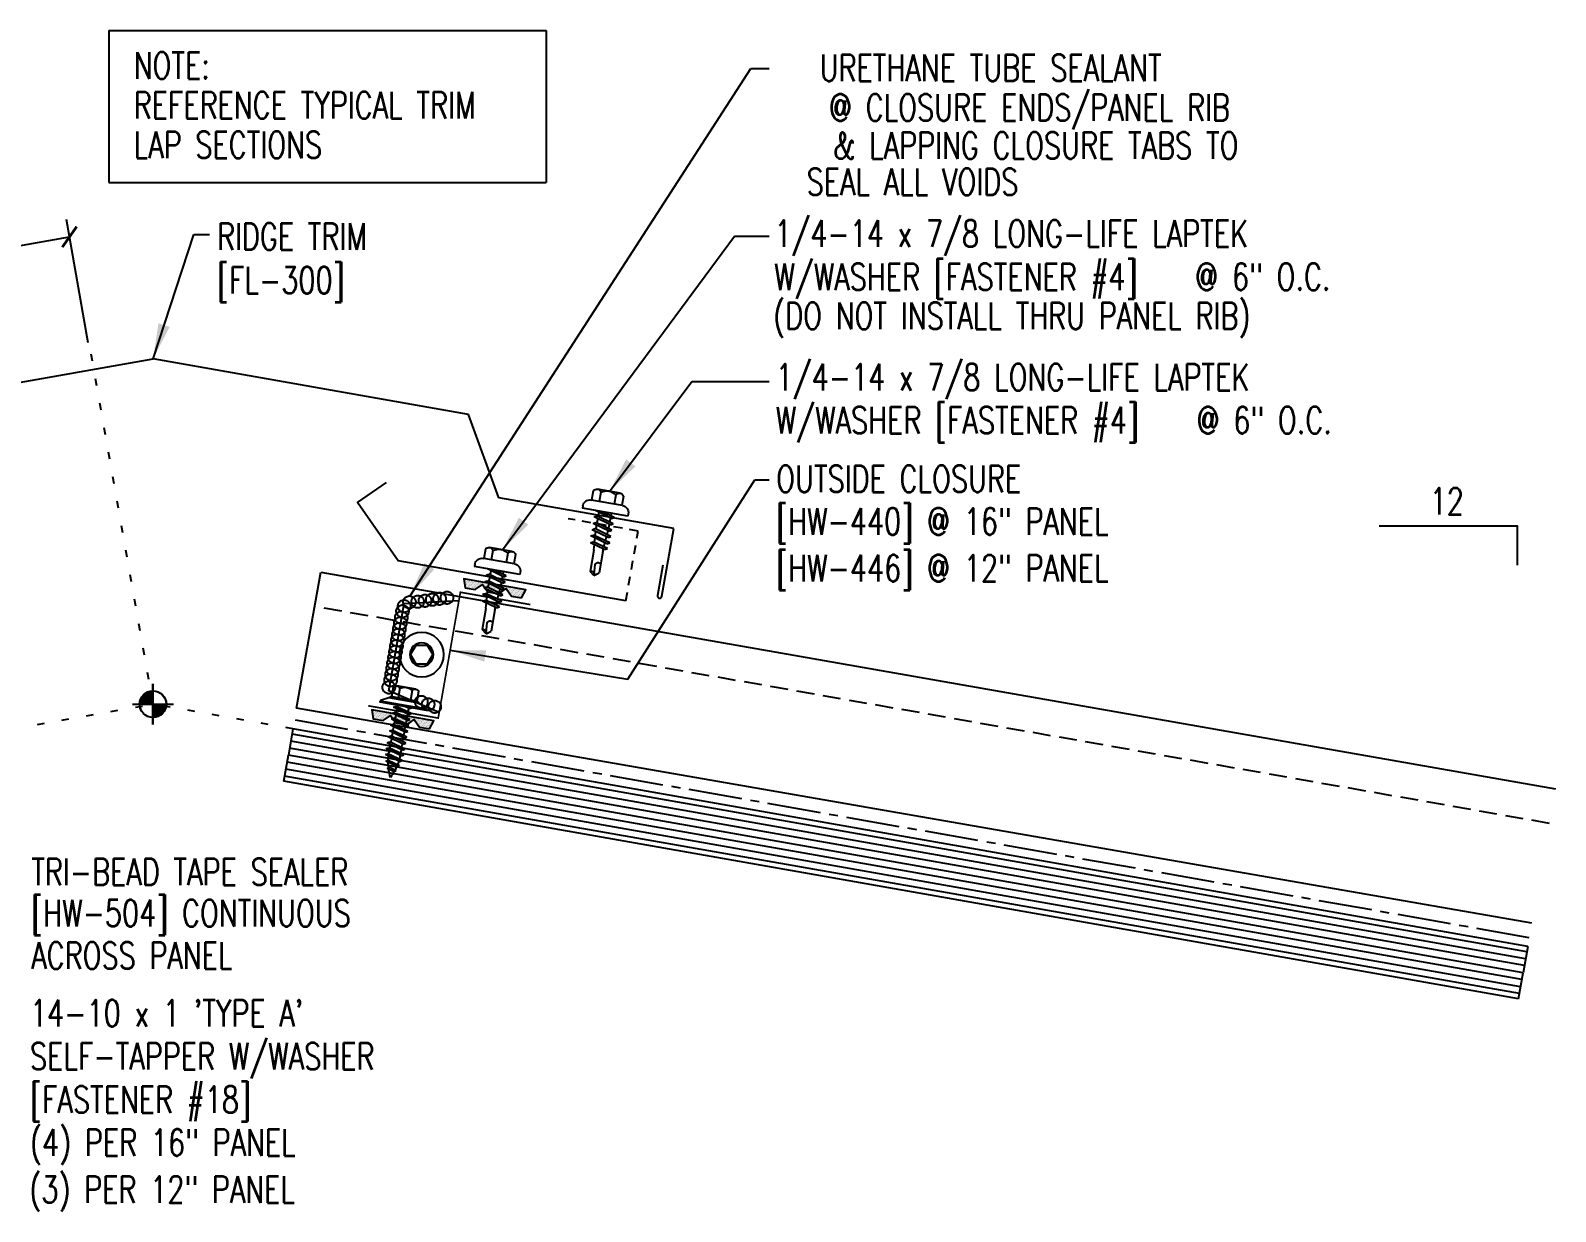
# Model space of a CAD drawing. Header units: inches. Extents: x 0.5 to 40, y 16.7 to 46.4.
# Drawn here: x 18.51 to 39.96, y 16.72 to 33.35 of the extents above; entities that cross this region are included whole.
import ezdxf
from ezdxf.enums import TextEntityAlignment as Align

# ---------------------------------------------------------------- set-up
doc = ezdxf.new("R2010")
doc.units = ezdxf.units.IN
doc.header["$MEASUREMENT"] = 0
for name, pattern in [('CENTER2', [1.125, 0.75, -0.125, 0.125, -0.125]), ('DASH2', [0.1875, 0.125, -0.0625]), ('DOT', [0.25, 0, -0.25]), ('HIDDEN2', [0.1875, 0.125, -0.0625])]:
    doc.linetypes.add(name, pattern=pattern)
for name, color, linetype in [('BARRIER', 253, 'CENTER2'), ('CLO', 3, 'Continuous'), ('DIM', 2, 'Continuous'), ('FASTENER', 9, 'Continuous'), ('MARK', 1, 'Continuous'), ('PANEL', 11, 'Continuous'), ('SEALANT', 253, 'CENTER2'), ('SECTION', 11, 'Continuous'), ('TAPE', 8, 'Continuous'), ('TEXT', 2, 'Continuous'), ('TRIM', 6, 'Continuous'), ('wood', 3, 'Continuous')]:
    doc.layers.add(name, color=color, linetype=linetype)
doc.styles.add('TEXT', font='SIMPLEX', dxfattribs={"width": 0.75, "height": 6})
doc.styles.add('TEXT1', font='ROMANS.shx', dxfattribs={"width": 0.75, "height": 0.375})
doc.dimstyles.new('DETAIL$7', dxfattribs={"dimscale": 4, "dimtxt": 6, "dimasz": 0.125, "dimexe": 0.0625, "dimexo": 0.125, "dimgap": 0.0625, "dimtad": 1, "dimdec": 5, "dimzin": 3, "dimdsep": 46, "dimlunit": 4, "dimtxsty": 'TEXT', "dimblk": 'ARCHTICK', "dimcen": 0.0625, "dimclrd": 7, "dimclre": 7, "dimclrt": 2, "dimadec": 0, "dimazin": 0, "dimtfac": 0.666667, "dimtdec": 5, "dimtmove": 0, "dimatfit": 3, "dimfxl": 0, "dimfrac": 2, "dimtolj": 1, "dimtzin": 3, "dimarcsym": 0})

# ---------------------------------------------------------------- blocks, each defined once
blk = doc.blocks.new('slopr1')
at = {"layer": 'MARK', "color": 6}
blk.add_lwpolyline([(0, 0), (0, 0.1368), (-0.4871, 0.1368)], dxfattribs=at)
at = {"layer": 'MARK', "color": 2, "style": 'TEXT1', "width": 0.75}
blk.add_text('12', height=0.09375, dxfattribs=at).set_placement((-0.3095, 0.1779))
blk.add_attdef('SLOPR1', (0.0415, 0.0243), '', height=0.0938, dxfattribs=at)
blk = doc.blocks.new('FD-F18')
at = {"layer": 'TEXT', "style": 'TEXT1', "width": 0.75}
for s, p in [("14-10 x 1 'TYPE A'", (0.0047, -0.0408)), ('SELF-TAPPER W/WASHER', (0.0047, -0.1926)), ('[FASTENER #18]', (0.0047, -0.3444))]:
    blk.add_text(s, height=0.09375, dxfattribs=at).set_placement(p)
blk.add_attdef('(QUANTITY)', (0.0047, -0.4962), '', height=0.0938, dxfattribs=at)
at = {"layer": 'TEXT', "style": 'TEXT1', "flags": 1}
for tag, p in [('Color', (0.0311, -0.7246)), ('Calc', (0.0311, -0.7246)), ('Opt1', (0.0311, -0.7246)), ('Opt2', (0.0311, -0.7246)), ('Opt3', (0.0311, -0.7246)), ('Description', (0.0311, -0.7246)), ('Multiple', (0.0311, -0.7246)), ('Part', (0.0311, -0.7246)), ('Spare1', (0.0311, -0.9121)), ('Spare2', (0.0311, -0.9121)), ('Spare3', (0.0311, -0.9121)), ('Spare4', (0.0311, -0.9121)), ('Spare5', (0.0311, -0.9121)), ('Spare6', (0.0311, -0.9121)), ('Spare7', (0.0311, -0.9121)), ('Spare8', (0.0311, -0.9121)), ('Spare9', (0.0311, -0.9121)), ('Spare10', (0.0311, -0.9121))]:
    blk.add_attdef(tag, p, '', height=0.0938, dxfattribs=at)
blk = doc.blocks.new('wp')
at = {"layer": 'SECTION'}
for p, q in [((0, -0.0958), (0, 0.0958)), ((-0.0958, 0), (0.0958, 0))]:
    blk.add_line(p, q, dxfattribs=at)
at = {"layer": 'SECTION', "const_width": 0.0625}
for points in [[(0, 0.0312, 0.414214), (-0.0312, 0, 1)], [(0, -0.0312, 0.414214), (0.0312, 0, 1)]]:
    blk.add_lwpolyline(points, format="xyb", dxfattribs=at)
at = {"layer": 'SECTION'}
blk.add_circle((0, 0), 0.0625, dxfattribs=at)
blk = doc.blocks.new('FD-F4')
at = {"layer": 'TEXT', "style": 'TEXT1', "width": 0.75}
for s, p in [('1/4-14 x 7/8 LONG-LIFE LAPTEK', (0.0047, -0.0408)), ('W/WASHER [FASTENER #4]', (0.0047, -0.1926))]:
    blk.add_text(s, height=0.09375, dxfattribs=at).set_placement(p)
blk.add_attdef('(QUANTITY)', (1.4847, -0.1926), '', height=0.0938, dxfattribs=at)
at = {"layer": 'TEXT', "style": 'TEXT1', "flags": 1}
for tag, p in [('Color', (0.0624, -0.4349)), ('Calc', (0.0624, -0.4349)), ('Opt1', (0.0624, -0.4349)), ('Opt2', (0.0624, -0.4349)), ('Opt3', (0.0624, -0.4349)), ('Description', (0.0624, -0.4349)), ('Multiple', (0.0624, -0.4349)), ('Part', (0.0624, -0.4349)), ('Spare1', (0.0624, -0.6224)), ('Spare2', (0.0624, -0.6224)), ('Spare3', (0.0624, -0.6224)), ('Spare4', (0.0624, -0.6224)), ('Spare5', (0.0624, -0.6224)), ('Spare6', (0.0624, -0.6224)), ('Spare7', (0.0624, -0.6224)), ('Spare8', (0.0624, -0.6224)), ('Spare9', (0.0624, -0.6224)), ('Spare10', (0.0624, -0.6224))]:
    blk.add_attdef(tag, p, '', height=0.0938, dxfattribs=at)
blk = doc.blocks.new('A$C30686E82')
for p, q in [((-2.715, 0.761), (3.437, 0.761)), ((-2.715, 0.761), (-2.715, -1.379)), ((3.437, 0.761), (3.437, -1.379)), ((-2.715, -1.379), (3.437, -1.379))]:
    blk.add_line(p, q)
at = {"layer": 'TEXT', "style": 'TEXT1', "width": 0.75}
for s, p in [('NOTE:', (-2.368, 0.081)), ('REFERENCE TYPICAL TRIM', (-2.368, -0.477)), ('LAP SECTIONS', (-2.368, -1.035))]:
    blk.add_text(s, height=0.375, dxfattribs=at).set_placement(p)
blk = doc.blocks.new('*X4')
at = {"color": 0}
for p, q in [((-0.434, 0.135), (-0.434, 0.135)), ((-0.434, 0.123), (-0.434, 0.123)), ((-0.422, 0.141), (-0.422, 0.141)), ((-0.422, 0.129), (-0.422, 0.129)), ((-0.422, 0.117), (-0.422, 0.117)), ((-0.422, 0.105), (-0.422, 0.105)), ((-0.422, 0.094), (-0.422, 0.094)), ((-0.422, 0.082), (-0.422, 0.082)), ((-0.41, 0.135), (-0.41, 0.135)), ((-0.41, 0.123), (-0.41, 0.123)), ((-0.41, 0.111), (-0.41, 0.111)), ((-0.41, 0.1), (-0.41, 0.1)), ((-0.41, 0.088), (-0.41, 0.088)), ((-0.41, 0.076), (-0.41, 0.076)), ((-0.41, 0.064), (-0.41, 0.064)), ((-0.41, 0.053), (-0.41, 0.053)), ((-0.41, 0.041), (-0.41, 0.041)), ((-0.398, 0.141), (-0.398, 0.141)), ((-0.398, 0.129), (-0.398, 0.129)), ((-0.398, 0.117), (-0.398, 0.117)), ((-0.398, 0.105), (-0.398, 0.105)), ((-0.398, 0.094), (-0.398, 0.094)), ((-0.398, 0.082), (-0.398, 0.082)), ((-0.398, 0.07), (-0.398, 0.07)), ((-0.398, 0.059), (-0.398, 0.059)), ((-0.398, 0.047), (-0.398, 0.047)), ((-0.398, 0.035), (-0.398, 0.035)), ((-0.398, 0.023), (-0.398, 0.023)), ((-0.387, 0.135), (-0.387, 0.135)), ((-0.387, 0.123), (-0.387, 0.123)), ((-0.387, 0.111), (-0.387, 0.111)), ((-0.387, 0.1), (-0.387, 0.1)), ((-0.387, 0.088), (-0.387, 0.088)), ((-0.387, 0.076), (-0.387, 0.076)), ((-0.387, 0.064), (-0.387, 0.064)), ((-0.387, 0.053), (-0.387, 0.053)), ((-0.387, 0.041), (-0.387, 0.041)), ((-0.387, 0.029), (-0.387, 0.029)), ((-0.375, 0.141), (-0.375, 0.141)), ((-0.375, 0.129), (-0.375, 0.129)), ((-0.375, 0.117), (-0.375, 0.117)), ((-0.375, 0.105), (-0.375, 0.105)), ((-0.375, 0.094), (-0.375, 0.094)), ((-0.375, 0.082), (-0.375, 0.082)), ((-0.375, 0.07), (-0.375, 0.07)), ((-0.375, 0.059), (-0.375, 0.059)), ((-0.375, 0.047), (-0.375, 0.047)), ((-0.375, 0.035), (-0.375, 0.035)), ((-0.375, 0.023), (-0.375, 0.023)), ((-0.363, 0.135), (-0.363, 0.135)), ((-0.363, 0.123), (-0.363, 0.123)), ((-0.363, 0.111), (-0.363, 0.111)), ((-0.363, 0.1), (-0.363, 0.1)), ((-0.363, 0.088), (-0.363, 0.088)), ((-0.363, 0.076), (-0.363, 0.076)), ((-0.363, 0.064), (-0.363, 0.064)), ((-0.363, 0.053), (-0.363, 0.053)), ((-0.363, 0.041), (-0.363, 0.041)), ((-0.363, 0.029), (-0.363, 0.029)), ((-0.352, 0.141), (-0.352, 0.141)), ((-0.352, 0.129), (-0.352, 0.129)), ((-0.352, 0.117), (-0.352, 0.117)), ((-0.352, 0.105), (-0.352, 0.105)), ((-0.352, 0.094), (-0.352, 0.094)), ((-0.352, 0.082), (-0.352, 0.082)), ((-0.352, 0.07), (-0.352, 0.07)), ((-0.352, 0.059), (-0.352, 0.059)), ((-0.352, 0.047), (-0.352, 0.047)), ((-0.352, 0.035), (-0.352, 0.035)), ((-0.352, 0.023), (-0.352, 0.023)), ((-0.34, 0.135), (-0.34, 0.135)), ((-0.34, 0.123), (-0.34, 0.123)), ((-0.34, 0.111), (-0.34, 0.111)), ((-0.34, 0.1), (-0.34, 0.1)), ((-0.34, 0.088), (-0.34, 0.088)), ((-0.34, 0.076), (-0.34, 0.076)), ((-0.34, 0.064), (-0.34, 0.064)), ((-0.34, 0.053), (-0.34, 0.053)), ((-0.34, 0.041), (-0.34, 0.041)), ((-0.34, 0.029), (-0.34, 0.029)), ((-0.328, 0.141), (-0.328, 0.141)), ((-0.328, 0.129), (-0.328, 0.129)), ((-0.328, 0.117), (-0.328, 0.117)), ((-0.328, 0.105), (-0.328, 0.105)), ((-0.328, 0.094), (-0.328, 0.094)), ((-0.328, 0.082), (-0.328, 0.082)), ((-0.328, 0.07), (-0.328, 0.07)), ((-0.328, 0.059), (-0.328, 0.059)), ((-0.328, 0.047), (-0.328, 0.047)), ((-0.328, 0.035), (-0.328, 0.035)), ((-0.328, 0.023), (-0.328, 0.023)), ((-0.316, 0.135), (-0.316, 0.135)), ((-0.316, 0.123), (-0.316, 0.123)), ((-0.316, 0.111), (-0.316, 0.111)), ((-0.316, 0.1), (-0.316, 0.1)), ((-0.316, 0.088), (-0.316, 0.088)), ((-0.316, 0.076), (-0.316, 0.076)), ((-0.316, 0.064), (-0.316, 0.064)), ((-0.316, 0.053), (-0.316, 0.053)), ((-0.316, 0.041), (-0.316, 0.041)), ((-0.316, 0.029), (-0.316, 0.029)), ((-0.305, 0.141), (-0.305, 0.141)), ((-0.305, 0.129), (-0.305, 0.129)), ((-0.305, 0.117), (-0.305, 0.117)), ((-0.305, 0.105), (-0.305, 0.105)), ((-0.305, 0.094), (-0.305, 0.094)), ((-0.305, 0.082), (-0.305, 0.082)), ((-0.305, 0.07), (-0.305, 0.07)), ((-0.305, 0.059), (-0.305, 0.059)), ((-0.305, 0.047), (-0.305, 0.047)), ((-0.305, 0.035), (-0.305, 0.035)), ((-0.305, 0.023), (-0.305, 0.023)), ((-0.293, 0.135), (-0.293, 0.135)), ((-0.293, 0.123), (-0.293, 0.123)), ((-0.293, 0.111), (-0.293, 0.111)), ((-0.293, 0.1), (-0.293, 0.1)), ((-0.293, 0.088), (-0.293, 0.088)), ((-0.293, 0.076), (-0.293, 0.076)), ((-0.293, 0.064), (-0.293, 0.064)), ((-0.293, 0.053), (-0.293, 0.053)), ((-0.293, 0.041), (-0.293, 0.041)), ((-0.293, 0.029), (-0.293, 0.029)), ((-0.281, 0.141), (-0.281, 0.141)), ((-0.281, 0.129), (-0.281, 0.129)), ((-0.281, 0.117), (-0.281, 0.117)), ((-0.281, 0.105), (-0.281, 0.105)), ((-0.281, 0.094), (-0.281, 0.094)), ((-0.281, 0.082), (-0.281, 0.082)), ((-0.281, 0.07), (-0.281, 0.07)), ((-0.281, 0.059), (-0.281, 0.059)), ((-0.281, 0.047), (-0.281, 0.047)), ((-0.281, 0.035), (-0.281, 0.035)), ((-0.281, 0.023), (-0.281, 0.023)), ((-0.27, 0.135), (-0.27, 0.135)), ((-0.27, 0.123), (-0.27, 0.123)), ((-0.27, 0.111), (-0.27, 0.111)), ((-0.27, 0.1), (-0.27, 0.1)), ((-0.27, 0.088), (-0.27, 0.088)), ((-0.27, 0.076), (-0.27, 0.076)), ((-0.27, 0.064), (-0.27, 0.064)), ((-0.27, 0.053), (-0.27, 0.053)), ((-0.27, 0.041), (-0.27, 0.041)), ((-0.27, 0.029), (-0.27, 0.029)), ((-0.258, 0.141), (-0.258, 0.141)), ((-0.258, 0.129), (-0.258, 0.129)), ((-0.258, 0.117), (-0.258, 0.117)), ((-0.258, 0.105), (-0.258, 0.105)), ((-0.258, 0.094), (-0.258, 0.094)), ((-0.258, 0.082), (-0.258, 0.082)), ((-0.258, 0.07), (-0.258, 0.07)), ((-0.258, 0.059), (-0.258, 0.059)), ((-0.258, 0.047), (-0.258, 0.047)), ((-0.258, 0.035), (-0.258, 0.035)), ((-0.258, 0.023), (-0.258, 0.023)), ((-0.246, 0.135), (-0.246, 0.135)), ((-0.246, 0.123), (-0.246, 0.123)), ((-0.246, 0.111), (-0.246, 0.111)), ((-0.246, 0.1), (-0.246, 0.1)), ((-0.246, 0.088), (-0.246, 0.088)), ((-0.246, 0.076), (-0.246, 0.076)), ((-0.246, 0.064), (-0.246, 0.064)), ((-0.246, 0.053), (-0.246, 0.053)), ((-0.246, 0.041), (-0.246, 0.041)), ((-0.234, 0.141), (-0.234, 0.141)), ((-0.234, 0.129), (-0.234, 0.129)), ((-0.234, 0.117), (-0.234, 0.117)), ((-0.234, 0.105), (-0.234, 0.105)), ((-0.234, 0.094), (-0.234, 0.094)), ((-0.234, 0.082), (-0.234, 0.082)), ((-0.234, 0.07), (-0.234, 0.07)), ((-0.234, 0.059), (-0.234, 0.059)), ((-0.234, 0.047), (-0.234, 0.047)), ((-0.223, 0.135), (-0.223, 0.135)), ((-0.223, 0.123), (-0.223, 0.123)), ((-0.223, 0.111), (-0.223, 0.111)), ((-0.223, 0.1), (-0.223, 0.1)), ((-0.223, 0.088), (-0.223, 0.088)), ((-0.223, 0.076), (-0.223, 0.076)), ((-0.223, 0.064), (-0.223, 0.064)), ((-0.211, 0.141), (-0.211, 0.141)), ((-0.211, 0.129), (-0.211, 0.129)), ((-0.211, 0.117), (-0.211, 0.117)), ((-0.211, 0.105), (-0.211, 0.105)), ((-0.211, 0.094), (-0.211, 0.094)), ((-0.211, 0.082), (-0.211, 0.082)), ((-0.211, 0.07), (-0.211, 0.07)), ((-0.199, 0.135), (-0.199, 0.135)), ((-0.199, 0.123), (-0.199, 0.123)), ((-0.199, 0.111), (-0.199, 0.111)), ((-0.199, 0.1), (-0.199, 0.1)), ((-0.199, 0.088), (-0.199, 0.088)), ((-0.188, 0.141), (-0.188, 0.141)), ((-0.188, 0.129), (-0.188, 0.129)), ((-0.188, 0.117), (-0.188, 0.117)), ((-0.188, 0.105), (-0.188, 0.105)), ((-0.188, 0.094), (-0.188, 0.094)), ((-0.176, 0.135), (-0.176, 0.135)), ((-0.176, 0.123), (-0.176, 0.123)), ((-0.176, 0.111), (-0.176, 0.111)), ((-0.164, 0.141), (-0.164, 0.141)), ((-0.164, 0.129), (-0.164, 0.129)), ((-0.164, 0.117), (-0.164, 0.117)), ((-0.164, 0.105), (-0.164, 0.105)), ((-0.152, 0.135), (-0.152, 0.135)), ((-0.152, 0.123), (-0.152, 0.123)), ((-0.152, 0.111), (-0.152, 0.111)), ((-0.152, 0.1), (-0.152, 0.1)), ((-0.141, 0.141), (-0.141, 0.141)), ((-0.141, 0.129), (-0.141, 0.129)), ((-0.141, 0.117), (-0.141, 0.117)), ((-0.141, 0.105), (-0.141, 0.105)), ((-0.141, 0.094), (-0.141, 0.094)), ((-0.141, 0.082), (-0.141, 0.082)), ((-0.129, 0.135), (-0.129, 0.135)), ((-0.129, 0.123), (-0.129, 0.123)), ((-0.129, 0.111), (-0.129, 0.111)), ((-0.129, 0.1), (-0.129, 0.1)), ((-0.129, 0.088), (-0.129, 0.088)), ((-0.129, 0.076), (-0.129, 0.076)), ((-0.117, 0.141), (-0.117, 0.141)), ((-0.117, 0.129), (-0.117, 0.129)), ((-0.117, 0.117), (-0.117, 0.117)), ((-0.117, 0.105), (-0.117, 0.105)), ((-0.117, 0.094), (-0.117, 0.094)), ((-0.117, 0.082), (-0.117, 0.082)), ((-0.117, 0.07), (-0.117, 0.07)), ((-0.117, 0.059), (-0.117, 0.059)), ((-0.105, 0.135), (-0.105, 0.135)), ((-0.105, 0.123), (-0.105, 0.123)), ((-0.105, 0.111), (-0.105, 0.111)), ((-0.105, 0.1), (-0.105, 0.1)), ((-0.105, 0.088), (-0.105, 0.088)), ((-0.105, 0.076), (-0.105, 0.076)), ((-0.105, 0.064), (-0.105, 0.064)), ((-0.105, 0.053), (-0.105, 0.053)), ((-0.094, 0.141), (-0.094, 0.141)), ((-0.094, 0.129), (-0.094, 0.129)), ((-0.094, 0.117), (-0.094, 0.117)), ((-0.094, 0.105), (-0.094, 0.105)), ((-0.094, 0.094), (-0.094, 0.094)), ((-0.094, 0.082), (-0.094, 0.082)), ((-0.094, 0.07), (-0.094, 0.07)), ((-0.094, 0.059), (-0.094, 0.059)), ((-0.094, 0.047), (-0.094, 0.047)), ((-0.094, 0.035), (-0.094, 0.035)), ((-0.082, 0.135), (-0.082, 0.135)), ((-0.082, 0.123), (-0.082, 0.123)), ((-0.082, 0.111), (-0.082, 0.111)), ((-0.082, 0.1), (-0.082, 0.1)), ((-0.082, 0.088), (-0.082, 0.088)), ((-0.082, 0.076), (-0.082, 0.076)), ((-0.082, 0.064), (-0.082, 0.064)), ((-0.082, 0.053), (-0.082, 0.053)), ((-0.082, 0.041), (-0.082, 0.041)), ((-0.082, 0.029), (-0.082, 0.029)), ((-0.07, 0.141), (-0.07, 0.141)), ((-0.07, 0.129), (-0.07, 0.129)), ((-0.07, 0.117), (-0.07, 0.117)), ((-0.07, 0.105), (-0.07, 0.105)), ((-0.07, 0.094), (-0.07, 0.094)), ((-0.07, 0.082), (-0.07, 0.082)), ((-0.07, 0.07), (-0.07, 0.07)), ((-0.07, 0.059), (-0.07, 0.059)), ((-0.07, 0.047), (-0.07, 0.047)), ((-0.07, 0.035), (-0.07, 0.035)), ((-0.07, 0.023), (-0.07, 0.023)), ((-0.059, 0.135), (-0.059, 0.135)), ((-0.059, 0.123), (-0.059, 0.123)), ((-0.059, 0.111), (-0.059, 0.111)), ((-0.059, 0.1), (-0.059, 0.1)), ((-0.059, 0.088), (-0.059, 0.088)), ((-0.059, 0.076), (-0.059, 0.076)), ((-0.059, 0.064), (-0.059, 0.064)), ((-0.059, 0.053), (-0.059, 0.053)), ((-0.059, 0.041), (-0.059, 0.041)), ((-0.059, 0.029), (-0.059, 0.029)), ((-0.047, 0.141), (-0.047, 0.141)), ((-0.047, 0.129), (-0.047, 0.129)), ((-0.047, 0.117), (-0.047, 0.117)), ((-0.047, 0.105), (-0.047, 0.105)), ((-0.047, 0.094), (-0.047, 0.094)), ((-0.047, 0.082), (-0.047, 0.082)), ((-0.047, 0.07), (-0.047, 0.07)), ((-0.047, 0.059), (-0.047, 0.059)), ((-0.047, 0.047), (-0.047, 0.047)), ((-0.047, 0.035), (-0.047, 0.035)), ((-0.047, 0.023), (-0.047, 0.023)), ((-0.035, 0.135), (-0.035, 0.135)), ((-0.035, 0.123), (-0.035, 0.123)), ((-0.035, 0.111), (-0.035, 0.111)), ((-0.035, 0.1), (-0.035, 0.1)), ((-0.035, 0.088), (-0.035, 0.088)), ((-0.035, 0.076), (-0.035, 0.076)), ((-0.035, 0.064), (-0.035, 0.064)), ((-0.035, 0.053), (-0.035, 0.053)), ((-0.035, 0.041), (-0.035, 0.041)), ((-0.035, 0.029), (-0.035, 0.029)), ((-0.023, 0.141), (-0.023, 0.141)), ((-0.023, 0.129), (-0.023, 0.129)), ((-0.023, 0.117), (-0.023, 0.117)), ((-0.023, 0.105), (-0.023, 0.105)), ((-0.023, 0.094), (-0.023, 0.094)), ((-0.023, 0.082), (-0.023, 0.082)), ((-0.023, 0.07), (-0.023, 0.07)), ((-0.023, 0.059), (-0.023, 0.059)), ((-0.023, 0.047), (-0.023, 0.047)), ((-0.023, 0.035), (-0.023, 0.035)), ((-0.023, 0.023), (-0.023, 0.023)), ((-0.012, 0.135), (-0.012, 0.135)), ((-0.012, 0.123), (-0.012, 0.123)), ((-0.012, 0.111), (-0.012, 0.111)), ((-0.012, 0.1), (-0.012, 0.1)), ((-0.012, 0.088), (-0.012, 0.088)), ((-0.012, 0.076), (-0.012, 0.076)), ((-0.012, 0.064), (-0.012, 0.064)), ((-0.012, 0.053), (-0.012, 0.053)), ((-0.012, 0.041), (-0.012, 0.041)), ((-0.012, 0.029), (-0.012, 0.029)), ((0, 0.141), (0, 0.141)), ((0, 0.129), (0, 0.129)), ((0, 0.117), (0, 0.117)), ((0, 0.105), (0, 0.105)), ((0, 0.094), (0, 0.094)), ((0, 0.082), (0, 0.082)), ((0, 0.07), (0, 0.07)), ((0, 0.059), (0, 0.059)), ((0, 0.047), (0, 0.047)), ((0, 0.035), (0, 0.035)), ((0, 0.023), (0, 0.023)), ((0.012, 0.135), (0.012, 0.135)), ((0.012, 0.123), (0.012, 0.123)), ((0.012, 0.111), (0.012, 0.111)), ((0.012, 0.1), (0.012, 0.1)), ((0.012, 0.088), (0.012, 0.088)), ((0.012, 0.076), (0.012, 0.076)), ((0.012, 0.064), (0.012, 0.064)), ((0.012, 0.053), (0.012, 0.053)), ((0.012, 0.041), (0.012, 0.041)), ((0.012, 0.029), (0.012, 0.029)), ((0.023, 0.141), (0.023, 0.141)), ((0.023, 0.129), (0.023, 0.129)), ((0.023, 0.117), (0.023, 0.117)), ((0.023, 0.105), (0.023, 0.105)), ((0.023, 0.094), (0.023, 0.094)), ((0.023, 0.082), (0.023, 0.082)), ((0.023, 0.07), (0.023, 0.07)), ((0.023, 0.059), (0.023, 0.059)), ((0.023, 0.047), (0.023, 0.047)), ((0.023, 0.035), (0.023, 0.035)), ((0.023, 0.023), (0.023, 0.023)), ((0.035, 0.135), (0.035, 0.135)), ((0.035, 0.123), (0.035, 0.123)), ((0.035, 0.111), (0.035, 0.111)), ((0.035, 0.1), (0.035, 0.1)), ((0.035, 0.088), (0.035, 0.088)), ((0.035, 0.076), (0.035, 0.076)), ((0.035, 0.064), (0.035, 0.064)), ((0.035, 0.053), (0.035, 0.053)), ((0.035, 0.041), (0.035, 0.041)), ((0.035, 0.029), (0.035, 0.029)), ((0.047, 0.141), (0.047, 0.141)), ((0.047, 0.129), (0.047, 0.129)), ((0.047, 0.117), (0.047, 0.117)), ((0.047, 0.105), (0.047, 0.105)), ((0.047, 0.094), (0.047, 0.094)), ((0.047, 0.082), (0.047, 0.082)), ((0.047, 0.07), (0.047, 0.07)), ((0.047, 0.059), (0.047, 0.059)), ((0.047, 0.047), (0.047, 0.047)), ((0.047, 0.035), (0.047, 0.035)), ((0.047, 0.023), (0.047, 0.023)), ((0.059, 0.135), (0.059, 0.135)), ((0.059, 0.123), (0.059, 0.123)), ((0.059, 0.111), (0.059, 0.111)), ((0.059, 0.1), (0.059, 0.1)), ((0.059, 0.088), (0.059, 0.088)), ((0.059, 0.076), (0.059, 0.076)), ((0.059, 0.064), (0.059, 0.064)), ((0.059, 0.053), (0.059, 0.053)), ((0.059, 0.041), (0.059, 0.041)), ((0.059, 0.029), (0.059, 0.029)), ((0.07, 0.141), (0.07, 0.141)), ((0.07, 0.129), (0.07, 0.129)), ((0.07, 0.117), (0.07, 0.117)), ((0.07, 0.105), (0.07, 0.105)), ((0.07, 0.094), (0.07, 0.094)), ((0.07, 0.082), (0.07, 0.082)), ((0.07, 0.07), (0.07, 0.07)), ((0.07, 0.059), (0.07, 0.059)), ((0.07, 0.047), (0.07, 0.047)), ((0.07, 0.035), (0.07, 0.035)), ((0.07, 0.023), (0.07, 0.023)), ((0.082, 0.135), (0.082, 0.135)), ((0.082, 0.123), (0.082, 0.123)), ((0.082, 0.111), (0.082, 0.111)), ((0.082, 0.1), (0.082, 0.1)), ((0.082, 0.088), (0.082, 0.088)), ((0.082, 0.076), (0.082, 0.076)), ((0.082, 0.064), (0.082, 0.064)), ((0.082, 0.053), (0.082, 0.053)), ((0.082, 0.041), (0.082, 0.041)), ((0.082, 0.029), (0.082, 0.029)), ((0.094, 0.141), (0.094, 0.141)), ((0.094, 0.129), (0.094, 0.129)), ((0.094, 0.117), (0.094, 0.117)), ((0.094, 0.105), (0.094, 0.105)), ((0.094, 0.094), (0.094, 0.094)), ((0.094, 0.082), (0.094, 0.082)), ((0.094, 0.07), (0.094, 0.07)), ((0.094, 0.059), (0.094, 0.059)), ((0.094, 0.047), (0.094, 0.047)), ((0.094, 0.035), (0.094, 0.035)), ((0.105, 0.135), (0.105, 0.135)), ((0.105, 0.123), (0.105, 0.123)), ((0.105, 0.111), (0.105, 0.111)), ((0.105, 0.1), (0.105, 0.1)), ((0.105, 0.088), (0.105, 0.088)), ((0.105, 0.076), (0.105, 0.076)), ((0.105, 0.064), (0.105, 0.064)), ((0.105, 0.053), (0.105, 0.053)), ((0.117, 0.141), (0.117, 0.141)), ((0.117, 0.129), (0.117, 0.129)), ((0.117, 0.117), (0.117, 0.117)), ((0.117, 0.105), (0.117, 0.105)), ((0.117, 0.094), (0.117, 0.094)), ((0.117, 0.082), (0.117, 0.082)), ((0.117, 0.07), (0.117, 0.07)), ((0.117, 0.059), (0.117, 0.059)), ((0.129, 0.135), (0.129, 0.135)), ((0.129, 0.123), (0.129, 0.123)), ((0.129, 0.111), (0.129, 0.111)), ((0.129, 0.1), (0.129, 0.1)), ((0.129, 0.088), (0.129, 0.088)), ((0.129, 0.076), (0.129, 0.076)), ((0.141, 0.141), (0.141, 0.141)), ((0.141, 0.129), (0.141, 0.129)), ((0.141, 0.117), (0.141, 0.117)), ((0.141, 0.105), (0.141, 0.105)), ((0.141, 0.094), (0.141, 0.094)), ((0.141, 0.082), (0.141, 0.082)), ((0.152, 0.135), (0.152, 0.135)), ((0.152, 0.123), (0.152, 0.123)), ((0.152, 0.111), (0.152, 0.111)), ((0.152, 0.1), (0.152, 0.1)), ((0.164, 0.141), (0.164, 0.141)), ((0.164, 0.129), (0.164, 0.129)), ((0.164, 0.117), (0.164, 0.117)), ((0.164, 0.105), (0.164, 0.105)), ((0.176, 0.135), (0.176, 0.135)), ((0.176, 0.123), (0.176, 0.123)), ((0.176, 0.111), (0.176, 0.111)), ((0.188, 0.141), (0.188, 0.141)), ((0.188, 0.129), (0.188, 0.129)), ((0.188, 0.117), (0.188, 0.117)), ((0.188, 0.105), (0.188, 0.105)), ((0.188, 0.094), (0.188, 0.094)), ((0.199, 0.135), (0.199, 0.135)), ((0.199, 0.123), (0.199, 0.123)), ((0.199, 0.111), (0.199, 0.111)), ((0.199, 0.1), (0.199, 0.1)), ((0.199, 0.088), (0.199, 0.088)), ((0.211, 0.141), (0.211, 0.141)), ((0.211, 0.129), (0.211, 0.129)), ((0.211, 0.117), (0.211, 0.117)), ((0.211, 0.105), (0.211, 0.105)), ((0.211, 0.094), (0.211, 0.094)), ((0.211, 0.082), (0.211, 0.082)), ((0.211, 0.07), (0.211, 0.07)), ((0.223, 0.135), (0.223, 0.135)), ((0.223, 0.123), (0.223, 0.123)), ((0.223, 0.111), (0.223, 0.111)), ((0.223, 0.1), (0.223, 0.1)), ((0.223, 0.088), (0.223, 0.088)), ((0.223, 0.076), (0.223, 0.076)), ((0.223, 0.064), (0.223, 0.064)), ((0.234, 0.141), (0.234, 0.141)), ((0.234, 0.129), (0.234, 0.129)), ((0.234, 0.117), (0.234, 0.117)), ((0.234, 0.105), (0.234, 0.105)), ((0.234, 0.094), (0.234, 0.094)), ((0.234, 0.082), (0.234, 0.082)), ((0.234, 0.07), (0.234, 0.07)), ((0.234, 0.059), (0.234, 0.059)), ((0.234, 0.047), (0.234, 0.047)), ((0.246, 0.135), (0.246, 0.135)), ((0.246, 0.123), (0.246, 0.123)), ((0.246, 0.111), (0.246, 0.111)), ((0.246, 0.1), (0.246, 0.1)), ((0.246, 0.088), (0.246, 0.088)), ((0.246, 0.076), (0.246, 0.076)), ((0.246, 0.064), (0.246, 0.064)), ((0.246, 0.053), (0.246, 0.053)), ((0.246, 0.041), (0.246, 0.041)), ((0.258, 0.141), (0.258, 0.141)), ((0.258, 0.129), (0.258, 0.129)), ((0.258, 0.117), (0.258, 0.117)), ((0.258, 0.105), (0.258, 0.105)), ((0.258, 0.094), (0.258, 0.094)), ((0.258, 0.082), (0.258, 0.082)), ((0.258, 0.07), (0.258, 0.07)), ((0.258, 0.059), (0.258, 0.059)), ((0.258, 0.047), (0.258, 0.047)), ((0.258, 0.035), (0.258, 0.035)), ((0.258, 0.023), (0.258, 0.023)), ((0.27, 0.135), (0.27, 0.135)), ((0.27, 0.123), (0.27, 0.123)), ((0.27, 0.111), (0.27, 0.111)), ((0.27, 0.1), (0.27, 0.1)), ((0.27, 0.088), (0.27, 0.088)), ((0.27, 0.076), (0.27, 0.076)), ((0.27, 0.064), (0.27, 0.064)), ((0.27, 0.053), (0.27, 0.053)), ((0.27, 0.041), (0.27, 0.041)), ((0.27, 0.029), (0.27, 0.029)), ((0.281, 0.141), (0.281, 0.141)), ((0.281, 0.129), (0.281, 0.129)), ((0.281, 0.117), (0.281, 0.117)), ((0.281, 0.105), (0.281, 0.105)), ((0.281, 0.094), (0.281, 0.094)), ((0.281, 0.082), (0.281, 0.082)), ((0.281, 0.07), (0.281, 0.07)), ((0.281, 0.059), (0.281, 0.059)), ((0.281, 0.047), (0.281, 0.047)), ((0.281, 0.035), (0.281, 0.035)), ((0.281, 0.023), (0.281, 0.023)), ((0.293, 0.135), (0.293, 0.135)), ((0.293, 0.123), (0.293, 0.123)), ((0.293, 0.111), (0.293, 0.111)), ((0.293, 0.1), (0.293, 0.1)), ((0.293, 0.088), (0.293, 0.088)), ((0.293, 0.076), (0.293, 0.076)), ((0.293, 0.064), (0.293, 0.064)), ((0.293, 0.053), (0.293, 0.053)), ((0.293, 0.041), (0.293, 0.041)), ((0.293, 0.029), (0.293, 0.029)), ((0.305, 0.141), (0.305, 0.141)), ((0.305, 0.129), (0.305, 0.129)), ((0.305, 0.117), (0.305, 0.117)), ((0.305, 0.105), (0.305, 0.105)), ((0.305, 0.094), (0.305, 0.094)), ((0.305, 0.082), (0.305, 0.082)), ((0.305, 0.07), (0.305, 0.07)), ((0.305, 0.059), (0.305, 0.059)), ((0.305, 0.047), (0.305, 0.047)), ((0.305, 0.035), (0.305, 0.035)), ((0.305, 0.023), (0.305, 0.023)), ((0.316, 0.135), (0.316, 0.135)), ((0.316, 0.123), (0.316, 0.123)), ((0.316, 0.111), (0.316, 0.111)), ((0.316, 0.1), (0.316, 0.1)), ((0.316, 0.088), (0.316, 0.088)), ((0.316, 0.076), (0.316, 0.076)), ((0.316, 0.064), (0.316, 0.064)), ((0.316, 0.053), (0.316, 0.053)), ((0.316, 0.041), (0.316, 0.041)), ((0.316, 0.029), (0.316, 0.029)), ((0.328, 0.141), (0.328, 0.141)), ((0.328, 0.129), (0.328, 0.129)), ((0.328, 0.117), (0.328, 0.117)), ((0.328, 0.105), (0.328, 0.105)), ((0.328, 0.094), (0.328, 0.094)), ((0.328, 0.082), (0.328, 0.082)), ((0.328, 0.07), (0.328, 0.07)), ((0.328, 0.059), (0.328, 0.059)), ((0.328, 0.047), (0.328, 0.047)), ((0.328, 0.035), (0.328, 0.035)), ((0.328, 0.023), (0.328, 0.023)), ((0.34, 0.135), (0.34, 0.135)), ((0.34, 0.123), (0.34, 0.123)), ((0.34, 0.111), (0.34, 0.111)), ((0.34, 0.1), (0.34, 0.1)), ((0.34, 0.088), (0.34, 0.088)), ((0.34, 0.076), (0.34, 0.076)), ((0.34, 0.064), (0.34, 0.064)), ((0.34, 0.053), (0.34, 0.053)), ((0.34, 0.041), (0.34, 0.041)), ((0.34, 0.029), (0.34, 0.029)), ((0.352, 0.141), (0.352, 0.141)), ((0.352, 0.129), (0.352, 0.129)), ((0.352, 0.117), (0.352, 0.117)), ((0.352, 0.105), (0.352, 0.105)), ((0.352, 0.094), (0.352, 0.094)), ((0.352, 0.082), (0.352, 0.082)), ((0.352, 0.07), (0.352, 0.07)), ((0.352, 0.059), (0.352, 0.059)), ((0.352, 0.047), (0.352, 0.047)), ((0.352, 0.035), (0.352, 0.035)), ((0.352, 0.023), (0.352, 0.023)), ((0.363, 0.135), (0.363, 0.135)), ((0.363, 0.123), (0.363, 0.123)), ((0.363, 0.111), (0.363, 0.111)), ((0.363, 0.1), (0.363, 0.1)), ((0.363, 0.088), (0.363, 0.088)), ((0.363, 0.076), (0.363, 0.076)), ((0.363, 0.064), (0.363, 0.064)), ((0.363, 0.053), (0.363, 0.053)), ((0.363, 0.041), (0.363, 0.041)), ((0.363, 0.029), (0.363, 0.029)), ((0.375, 0.141), (0.375, 0.141)), ((0.375, 0.129), (0.375, 0.129)), ((0.375, 0.117), (0.375, 0.117)), ((0.375, 0.105), (0.375, 0.105)), ((0.375, 0.094), (0.375, 0.094)), ((0.375, 0.082), (0.375, 0.082)), ((0.375, 0.07), (0.375, 0.07)), ((0.375, 0.059), (0.375, 0.059)), ((0.375, 0.047), (0.375, 0.047)), ((0.375, 0.035), (0.375, 0.035)), ((0.375, 0.023), (0.375, 0.023)), ((0.387, 0.135), (0.387, 0.135)), ((0.387, 0.123), (0.387, 0.123)), ((0.387, 0.111), (0.387, 0.111)), ((0.387, 0.1), (0.387, 0.1)), ((0.387, 0.088), (0.387, 0.088)), ((0.387, 0.076), (0.387, 0.076)), ((0.387, 0.064), (0.387, 0.064)), ((0.387, 0.053), (0.387, 0.053)), ((0.387, 0.041), (0.387, 0.041)), ((0.387, 0.029), (0.387, 0.029)), ((0.398, 0.141), (0.398, 0.141)), ((0.398, 0.129), (0.398, 0.129)), ((0.398, 0.117), (0.398, 0.117)), ((0.398, 0.105), (0.398, 0.105)), ((0.398, 0.094), (0.398, 0.094)), ((0.398, 0.082), (0.398, 0.082)), ((0.398, 0.07), (0.398, 0.07)), ((0.398, 0.059), (0.398, 0.059)), ((0.398, 0.047), (0.398, 0.047)), ((0.398, 0.035), (0.398, 0.035)), ((0.398, 0.023), (0.398, 0.023)), ((0.41, 0.135), (0.41, 0.135)), ((0.41, 0.123), (0.41, 0.123)), ((0.41, 0.111), (0.41, 0.111)), ((0.41, 0.1), (0.41, 0.1)), ((0.41, 0.088), (0.41, 0.088)), ((0.41, 0.076), (0.41, 0.076)), ((0.41, 0.064), (0.41, 0.064)), ((0.41, 0.053), (0.41, 0.053)), ((0.41, 0.041), (0.41, 0.041)), ((0.422, 0.141), (0.422, 0.141)), ((0.422, 0.129), (0.422, 0.129)), ((0.422, 0.117), (0.422, 0.117)), ((0.422, 0.105), (0.422, 0.105)), ((0.422, 0.094), (0.422, 0.094)), ((0.422, 0.082), (0.422, 0.082)), ((0.434, 0.135), (0.434, 0.135)), ((0.434, 0.123), (0.434, 0.123))]:
    blk.add_line(p, q, dxfattribs=at)
blk = doc.blocks.new('MB_DBTAP')
at = {"layer": 'TAPE', "color": 9}
blk.add_lwpolyline([(-0.403, 0.018), (-0.442, 0.141), (0.442, 0.141), (0.403, 0.018), (0.26, 0.018), (0.17, 0.109), (0.079, 0.018), (0, 0.018), (-0.079, 0.018), (-0.17, 0.109), (-0.26, 0.018)], close=True, dxfattribs=at)
at = {"layer": 'TAPE', "color": 251}
blk.add_blockref('*X4', (0, 0), dxfattribs=at)
blk = doc.blocks.new('MB_DW4')
at = {"layer": 'FASTENER'}
for p, q in [((-0.217, 0.305), (-0.217, 0.171)), ((-0.163, 0.337), (0.159, 0.337)), ((-0.108, 0.305), (-0.108, 0.171)), ((0.105, 0.305), (0.105, 0.171)), ((0.214, 0.305), (0.214, 0.171)), ((-0.326, 0.071), (-0.326, 0.037)), ((-0.326, 0.037), (0.322, 0.037)), ((-0.226, 0.171), (0.214, 0.171)), ((-0.141, -0.014), (0.037, 0.037)), ((-0.105, -0.034), (0.137, 0.035)), ((-0.088, 0.037), (-0.088, 0.001)), ((-0.088, 0.037), (0.085, 0.037)), ((0.085, 0.037), (0.134, 0.037)), ((0.085, 0.02), (0.085, -0.041)), ((0.137, 0.035), (0.134, 0.037)), ((0.322, 0.071), (0.322, 0.037)), ((-0.105, -0.034), (-0.141, -0.014)), ((-0.141, -0.105), (0.102, -0.036)), ((-0.105, -0.125), (-0.141, -0.105)), ((-0.141, -0.196), (0.102, -0.127)), ((-0.105, -0.216), (-0.141, -0.196)), ((-0.105, -0.125), (0.137, -0.056)), ((-0.105, -0.216), (0.137, -0.147)), ((-0.088, -0.029), (-0.088, -0.09)), ((-0.088, -0.12), (-0.088, -0.181)), ((-0.084, -0.27), (-0.088, -0.211)), ((0.084, -0.223), (0.085, -0.211)), ((0.085, -0.071), (0.085, -0.131)), ((0.085, -0.162), (0.085, -0.211)), ((0.137, -0.056), (0.102, -0.036)), ((0.137, -0.147), (0.102, -0.127)), ((-0.141, -0.287), (0.102, -0.217)), ((-0.105, -0.307), (-0.141, -0.287)), ((-0.141, -0.378), (0.102, -0.308)), ((-0.105, -0.398), (-0.141, -0.378)), ((-0.122, -0.463), (0.089, -0.403)), ((-0.105, -0.307), (0.137, -0.238)), ((-0.105, -0.398), (0.137, -0.328)), ((-0.086, -0.483), (0.124, -0.423)), ((-0.078, -0.36), (-0.082, -0.3)), ((-0.071, -0.449), (-0.075, -0.389)), ((0.071, -0.408), (0.075, -0.346)), ((0.077, -0.315), (0.082, -0.253)), ((0.124, -0.423), (0.089, -0.403)), ((0.137, -0.238), (0.102, -0.217)), ((0.137, -0.328), (0.102, -0.308)), ((-0.086, -0.483), (-0.122, -0.463)), ((-0.066, -0.516), (-0.069, -0.478)), ((-0.066, -0.516), (-0.066, -0.82)), ((0.063, -0.515), (0.068, -0.439)), ((0.063, -0.516), (0.063, -0.82)), ((-0.002, -0.866), (-0.066, -0.82)), ((-0.003, -0.854), (0.009, -0.714)), ((-0.002, -0.866), (0.063, -0.82))]:
    blk.add_line(p, q, dxfattribs=at)
for centre, radius, start, end in [((-0.163, 0.274), 0.0628, 29.8754, 150.1246), ((-0.002, 0.141), 0.196, 56.9974, 123.0026), ((0.159, 0.274), 0.0628, 29.8754, 150.1246), ((-0.226, 0.071), 0.1, 90, 180), ((0.222, 0.071), 0.1, 0, 90), ((0.073, -0.516), 0.01, 175.9484, 180), ((-0.036, -0.723), 0.0461, 11.1445, 130.906), ((0.039, -0.855), 0.0422, 55.4585, 194.8454)]:
    blk.add_arc(centre, radius, start, end, dxfattribs=at)
blk = doc.blocks.new('MB_516W')
blk.add_lwpolyline([(-0.078, 0.135), (-0.156, 0), (-0.078, -0.135), (0.078, -0.135), (0.156, 0), (0.078, 0.135)], close=True)
for radius in [0.312, 0.166]:
    blk.add_circle((0, 0), radius)
blk = doc.blocks.new('A$C23AA14D5')
at = {"layer": 'CLO', "const_width": 0.0239}
blk.add_lwpolyline([(2.284, 0.187), (1.299, 0.014), (0.987, 1.785), (0.002, 1.611)], dxfattribs=at)
at = {"layer": 'CLO'}
blk.add_lwpolyline([(1.285, 0.094), (1.993, 0.397), (1.776, 1.628), (1.007, 1.67)], dxfattribs=at)
blk = doc.blocks.new('st10')
at = {"layer": 'FASTENER'}
for p, q in [((-0.181, 0.276), (-0.181, 0.137)), ((-0.135, 0.302), (0.135, 0.302)), ((-0.089, 0.276), (-0.089, 0.137)), ((0.089, 0.276), (0.089, 0.137)), ((0.181, 0.276), (0.181, 0.137)), ((-0.217, 0.114), (-0.326, 0.059)), ((-0.326, 0.059), (-0.326, 0.049)), ((-0.326, 0.049), (0.326, 0.049)), ((-0.217, 0.114), (0.217, 0.114)), ((-0.193, 0.137), (0.193, 0.137)), ((-0.193, 0.119), (0.193, 0.119)), ((-0.181, 0.137), (0.181, 0.137)), ((-0.129, 0.035), (-0.124, 0.037)), ((-0.096, 0.017), (-0.129, 0.035)), ((-0.129, -0.049), (0.096, 0.015)), ((-0.124, 0.037), (-0.08, 0.037)), ((-0.096, 0.017), (-0.025, 0.037)), ((-0.08, 0.037), (0.08, 0.037)), ((-0.08, 0.021), (-0.08, -0.035)), ((0.08, 0.037), (0.08, 0.011)), ((0.129, -0.003), (0.096, 0.015)), ((0.217, 0.114), (0.326, 0.059)), ((0.326, 0.059), (0.326, 0.049)), ((-0.096, -0.068), (-0.129, -0.049)), ((-0.129, -0.134), (0.096, -0.069)), ((-0.096, -0.152), (-0.129, -0.134)), ((-0.129, -0.218), (0.096, -0.154)), ((-0.096, -0.068), (0.129, -0.004)), ((-0.096, -0.152), (0.129, -0.088)), ((-0.096, -0.237), (0.129, -0.172)), ((-0.08, -0.063), (-0.08, -0.12)), ((-0.08, -0.148), (-0.08, -0.204)), ((0.08, -0.016), (0.08, -0.074)), ((0.08, -0.102), (0.08, -0.158)), ((0.08, -0.186), (0.08, -0.243)), ((0.129, -0.088), (0.096, -0.069)), ((0.129, -0.172), (0.096, -0.154)), ((-0.096, -0.237), (-0.129, -0.218)), ((-0.129, -0.303), (0.096, -0.238)), ((-0.096, -0.321), (-0.129, -0.303)), ((-0.129, -0.387), (0.096, -0.323)), ((-0.096, -0.406), (-0.129, -0.387)), ((-0.129, -0.471), (0.096, -0.407)), ((-0.096, -0.321), (0.129, -0.257)), ((-0.096, -0.406), (0.129, -0.341)), ((-0.096, -0.49), (0.129, -0.426)), ((-0.08, -0.232), (-0.08, -0.288)), ((-0.08, -0.317), (-0.08, -0.373)), ((-0.08, -0.401), (-0.08, -0.457)), ((0.08, -0.27), (0.08, -0.327)), ((0.08, -0.355), (0.08, -0.412)), ((0.129, -0.257), (0.096, -0.238)), ((0.129, -0.341), (0.096, -0.323)), ((0.129, -0.426), (0.096, -0.407)), ((-0.096, -0.49), (-0.129, -0.471)), ((-0.129, -0.556), (0.096, -0.491)), ((-0.096, -0.575), (-0.129, -0.556)), ((-0.129, -0.64), (0.096, -0.576)), ((-0.096, -0.659), (-0.129, -0.64)), ((-0.096, -0.575), (0.129, -0.51)), ((-0.096, -0.659), (0.129, -0.595)), ((-0.08, -0.485), (-0.08, -0.542)), ((-0.08, -0.57), (-0.08, -0.626)), ((0.08, -0.44), (0.08, -0.496)), ((0.08, -0.524), (0.08, -0.58)), ((0.129, -0.51), (0.096, -0.491)), ((0.129, -0.595), (0.096, -0.576)), ((-0.121, -0.722), (0.092, -0.662)), ((-0.088, -0.741), (-0.121, -0.722)), ((-0.095, -0.799), (0.071, -0.752)), ((-0.061, -0.818), (-0.095, -0.799)), ((-0.088, -0.741), (0.125, -0.68)), ((-0.063, -0.877), (0.034, -0.847)), ((-0.061, -0.818), (0.104, -0.771)), ((0.068, -0.866), (0.034, -0.847)), ((0.104, -0.771), (0.071, -0.752)), ((0.125, -0.68), (0.092, -0.662)), ((-0.029, -0.895), (-0.063, -0.877)), ((-0.029, -0.895), (0.068, -0.866))]:
    blk.add_line(p, q, dxfattribs=at)
blk.add_lwpolyline([(-0.331, 0.037), (-0.331, 0.049), (0.331, 0.049), (0.331, 0.037)], close=True, dxfattribs=at)
for centre, radius, start, end in [((-0.135, 0.25), 0.0527, 29.8754, 150.1246), ((0, 0.138), 0.164, 56.9974, 123.0026), ((0.135, 0.25), 0.0527, 29.8754, 150.1246), ((-0.193, 0.128), 0.00894, 90, 270), ((0.193, 0.128), 0.00894, 270, 90), ((-0.676, -0.642), 0.757, 358.2537, 2.5109), ((0.676, -0.642), 0.757, 180.9696, 185.1765), ((0.676, -0.642), 0.757, 187.255, 191.3837), ((0.676, -0.642), 0.757, 193.4363, 197.6723), ((-0.676, -0.642), 0.757, 343.5473, 349.3968), ((-0.676, -0.642), 0.757, 351.6648, 356.0901), ((0.676, -0.642), 0.757, 199.1495, 206.7351), ((-0.676, -0.642), 0.757, 333.2649, 342.2085)]:
    blk.add_arc(centre, radius, start, end, dxfattribs=at)
blk = doc.blocks.new('_ArchTick')
at = {"color": 0, "linetype": 'ByBlock', "const_width": 0.15}
blk.add_lwpolyline([(-0.5, -0.5), (0.5, 0.5)], dxfattribs=at)

msp = doc.modelspace()

# ---------------------------------------------------------------- linework, layer by layer
msp.add_line((28.694, 27.022), (28.897, 27.022))
at = {"color": 0, "linetype": 'ByBlock', "const_width": 0.0375}
for points in [[(19.156, 30.588), (18.953, 30.298)], [(18.953, 30.298), (19.156, 30.588)]]:
    msp.add_lwpolyline(points, dxfattribs=at)
at = {"layer": 'BARRIER'}
msp.add_line((39.59, 20.579), (22.22, 23.641), dxfattribs=at)
at = {"layer": 'DIM', "color": 7}
for p, q in [((19.317, 28.951), (19.011, 30.689)), ((19.317, 28.951), (19.011, 30.689)), ((17.099, 30.098), (19.054, 30.443))]:
    msp.add_line(p, q, dxfattribs=at)
at = {"layer": 'DIM', "linetype": 'DOT'}
for p, q in [((20.229, 23.866), (19.338, 28.914)), ((18.259, 23.518), (20.229, 23.866)), ((22.194, 23.518), (20.224, 23.866))]:
    msp.add_line(p, q, dxfattribs=at)
at = {"layer": 'PANEL'}
for p, q in [((22.249, 23.808), (22.588, 25.726)), ((22.588, 25.726), (39.959, 22.672)), ((39.626, 20.785), (22.249, 23.808))]:
    msp.add_line(p, q, dxfattribs=at)
at = {"layer": 'PANEL', "color": 8, "linetype": 'DASH2', "ltscale": 2}
msp.add_line((39.874, 22.188), (22.502, 25.242), dxfattribs=at)
at = {"layer": 'SEALANT'}
for centre in [(23.762, 25.245), (23.837, 25.301), (23.952, 25.308), (24.055, 25.321), (24.158, 25.336), (24.26, 25.349), (24.364, 25.363), (23.722, 25.084), (23.739, 25.174), (23.681, 24.844), (23.695, 24.924), (23.708, 25.004), (23.64, 24.603), (23.654, 24.683), (23.668, 24.763), (23.613, 24.443), (23.627, 24.523), (23.572, 24.202), (23.586, 24.282), (23.6, 24.363), (23.546, 24.101), (24.004, 23.897), (24.1, 23.863), (24.192, 23.829)]:
    msp.add_circle(centre, 0.0882, dxfattribs=at)
at = {"layer": 'TRIM'}
for p, q in [((15.792, 27.945), (20.229, 28.726)), ((24.666, 27.945), (20.229, 28.726)), ((25.094, 26.771), (24.666, 27.945)), ((27.556, 26.338), (25.094, 26.771)), ((27.388, 25.384), (27.556, 26.338)), ((27.401, 25.821), (27.326, 25.395))]:
    msp.add_line(p, q, dxfattribs=at)
msp.add_lwpolyline([(26.881, 25.318), (23.68, 25.882), (23.106, 26.702), (23.516, 26.988)], dxfattribs=at)
at = {"layer": 'TRIM', "linetype": 'HIDDEN2'}
msp.add_lwpolyline([(26.881, 25.318), (27.054, 26.303), (26.07, 26.476)], dxfattribs=at)
at = {"layer": 'TRIM'}
msp.add_arc((27.357, 25.389), 0.0312, 170, 350, dxfattribs=at)
at = {"layer": 'wood', "color": 3, "linetype": 'CONTINUOUS'}
for p, q in [((22.198, 23.518), (22.133, 23.149)), ((39.568, 20.456), (22.198, 23.518)), ((22.068, 22.78), (22.133, 23.149)), ((39.438, 19.717), (22.068, 22.78)), ((39.568, 20.456), (39.503, 20.086)), ((39.438, 19.717), (39.503, 20.086))]:
    msp.add_line(p, q, dxfattribs=at)
at = {"layer": 'wood', "color": 9, "linetype": 'CONTINUOUS'}
for p, q in [((39.555, 20.382), (22.185, 23.444)), ((39.521, 20.185), (22.15, 23.247)), ((39.538, 20.283), (22.168, 23.346)), ((39.486, 19.988), (22.116, 23.051)), ((39.503, 20.086), (22.133, 23.149)), ((39.451, 19.791), (22.081, 22.854)), ((39.468, 19.889), (22.098, 22.952))]:
    msp.add_line(p, q, dxfattribs=at)

# ---------------------------------------------------------------- block references
msp.add_blockref('A$C30686E82', (22.324, 32.587))
at = {"layer": 'CLO', "xscale": -1}
msp.add_blockref('A$C23AA14D5', (25.54, 23.656), dxfattribs=at)
at = {"layer": 'FASTENER', "xscale": -1, "rotation": 350.0000000000001}
for name, p in [('MB_DW4', (26.581, 26.532)), ('MB_DW4', (25.062, 25.711)), ('st10', (23.74, 23.803))]:
    msp.add_blockref(name, p, dxfattribs=at)
at = {"layer": 'FASTENER', "xscale": -1}
msp.add_blockref('MB_516W', (24.008, 24.563), dxfattribs=at)
at = {"layer": 'MARK', "xscale": 4, "yscale": 4, "zscale": 4}
msp.add_blockref('slopr1', (39.426, 25.822), dxfattribs=at)
at = {"layer": 'TAPE', "xscale": -1, "rotation": 350.0000000000001}
for p in [(25.012, 25.415), (23.718, 23.571)]:
    msp.add_blockref('MB_DBTAP', p, dxfattribs=at)
at = {"layer": 'TEXT', "xscale": 4, "zscale": 4}
for name, p, yscale, values in [('FD-F4', (28.95, 30.465), 4, {'(QUANTITY)': '@ 6" O.C.'}), ('FD-F4', (28.969, 28.445), 4, {'(QUANTITY)': '@ 6" O.C.'}), ('FD-F18', (18.479, 19.492), 3.999999999999998, {'(QUANTITY)': '(4) PER 16" PANEL'})]:
    msp.add_blockref(name, p, dxfattribs=dict(at, yscale=yscale)).add_auto_attribs(values)
at = {"layer": 'TEXT', "xscale": 3, "yscale": 3, "zscale": 3}
for p in [(20.226, 23.866), (20.229, 23.866)]:
    msp.add_blockref('wp', p, dxfattribs=at)

# ---------------------------------------------------------------- texts
at = {"layer": 'TEXT', "style": 'TEXT1', "width": 0.75}
for s, p in [('URETHANE TUBE SEALANT', (34.417, 32.634)), ('@ CLOSURE ENDS/PANEL RIB', (35.377, 32.078)), ('& LAPPING CLOSURE TABS TO', (35.499, 31.543)), ('SEAL ALL VOIDS', (32.401, 31.031))]:
    msp.add_text(s, height=0.375, dxfattribs=at).set_placement(p, align=Align.RIGHT)
for s, p in [('RIDGE TRIM', (21.129, 30.262)), ('[FL-300]', (21.129, 29.647)), ('(DO NOT INSTALL THRU PANEL RIB)', (28.953, 29.145, 0)), ('OUTSIDE CLOSURE', (28.995, 26.851)), ('[HW-440] @ 16" PANEL', (28.995, 26.251)), ('[HW-446] @ 12" PANEL', (28.995, 25.594)), ('TRI-BEAD TAPE SEALER', (18.515, 21.317)), ('[HW-504] CONTINUOUS', (18.515, 20.738)), ('ACROSS PANEL', (18.515, 20.142)), ('(3) PER 12" PANEL', (18.489, 16.849))]:
    msp.add_text(s, height=0.375, dxfattribs=at).set_placement(p)

# ---------------------------------------------------------------- leaders
for points in [[(23.845, 25.389), (28.637, 32.812), (28.895, 32.812)], [(20.229, 28.726), (20.804, 30.477), (21.022, 30.477)], [(25.145, 26.039), (28.408, 30.453), (28.895, 30.453)], [(26.651, 26.861), (27.807, 28.409), (28.895, 28.409)], [(24.41, 24.625), (26.91, 24.216), (28.694, 27.022)]]:
    msp.add_leader(points, dimstyle='DETAIL$7')

doc.saveas('drawing.dxf')
